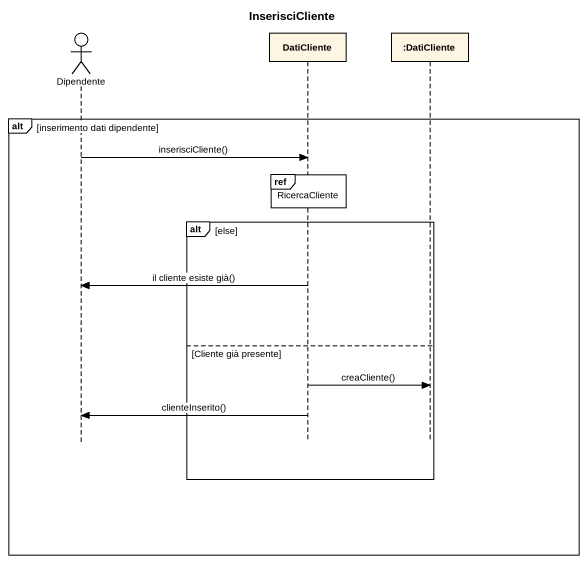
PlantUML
@startuml
title InserisciCliente
hide footbox
actor Dipendente
participant DatiCliente
participant ":DatiCliente" as DatiCliente_2

alt inserimento dati dipendente
  Dipendente -> DatiCliente : inserisciCliente()
  ref over DatiCliente : RicercaCliente
  alt else
    DatiCliente -> Dipendente : il cliente esiste già()
  else Cliente già presente
    DatiCliente -> DatiCliente_2 : creaCliente()
    DatiCliente -> Dipendente : clienteInserito()
  end
end
@enduml
